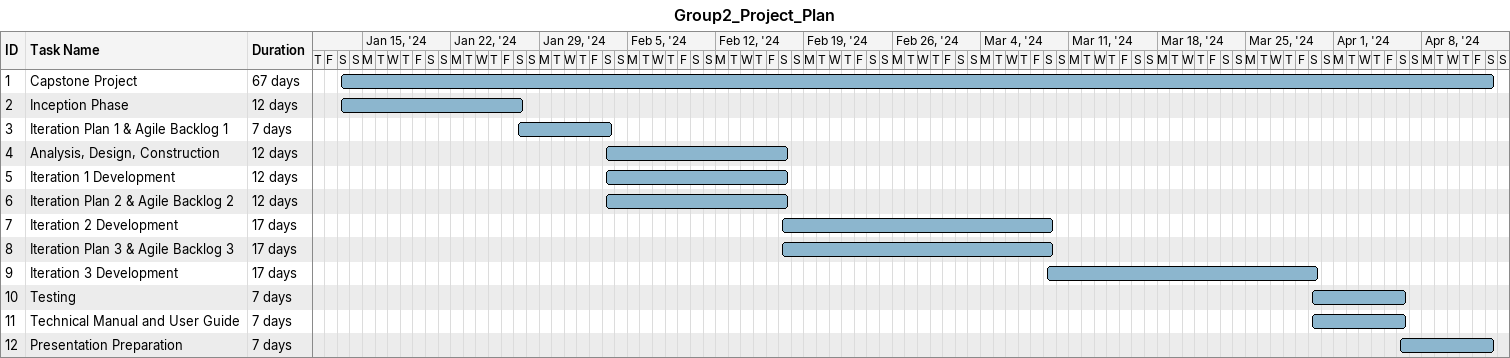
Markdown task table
Group2_Project_Plan

| ID | Task | Duration | Start | Finish |
|---|---|---|---|---|
| 1 | Capstone Project | 67d | 2024-01-13 | 2024-04-13 |
| 2 | Inception Phase | 12d | 2024-01-13 | 2024-01-27 |
| 3 | Iteration Plan 1 & Agile Backlog 1 | 7d | 2024-01-27 | 2024-02-03 |
| 4 | Analysis, Design, Construction | 12d | 2024-02-03 | 2024-02-17 |
| 5 | Iteration 1 Development | 12d | 2024-02-03 | 2024-02-17 |
| 6 | Iteration Plan 2 & Agile Backlog 2 | 12d | 2024-02-03 | 2024-02-17 |
| 7 | Iteration 2 Development | 17d | 2024-02-17 | 2024-03-09 |
| 8 | Iteration Plan 3 & Agile Backlog 3 | 17d | 2024-02-17 | 2024-03-09 |
| 9 | Iteration 3 Development | 17d | 2024-03-09 | 2024-03-30 |
| 10 | Testing | 7d | 2024-03-30 | 2024-04-06 |
| 11 | Technical Manual and User Guide | 7d | 2024-03-30 | 2024-04-06 |
| 12 | Presentation Preparation | 7d | 2024-04-06 | 2024-04-13 |
